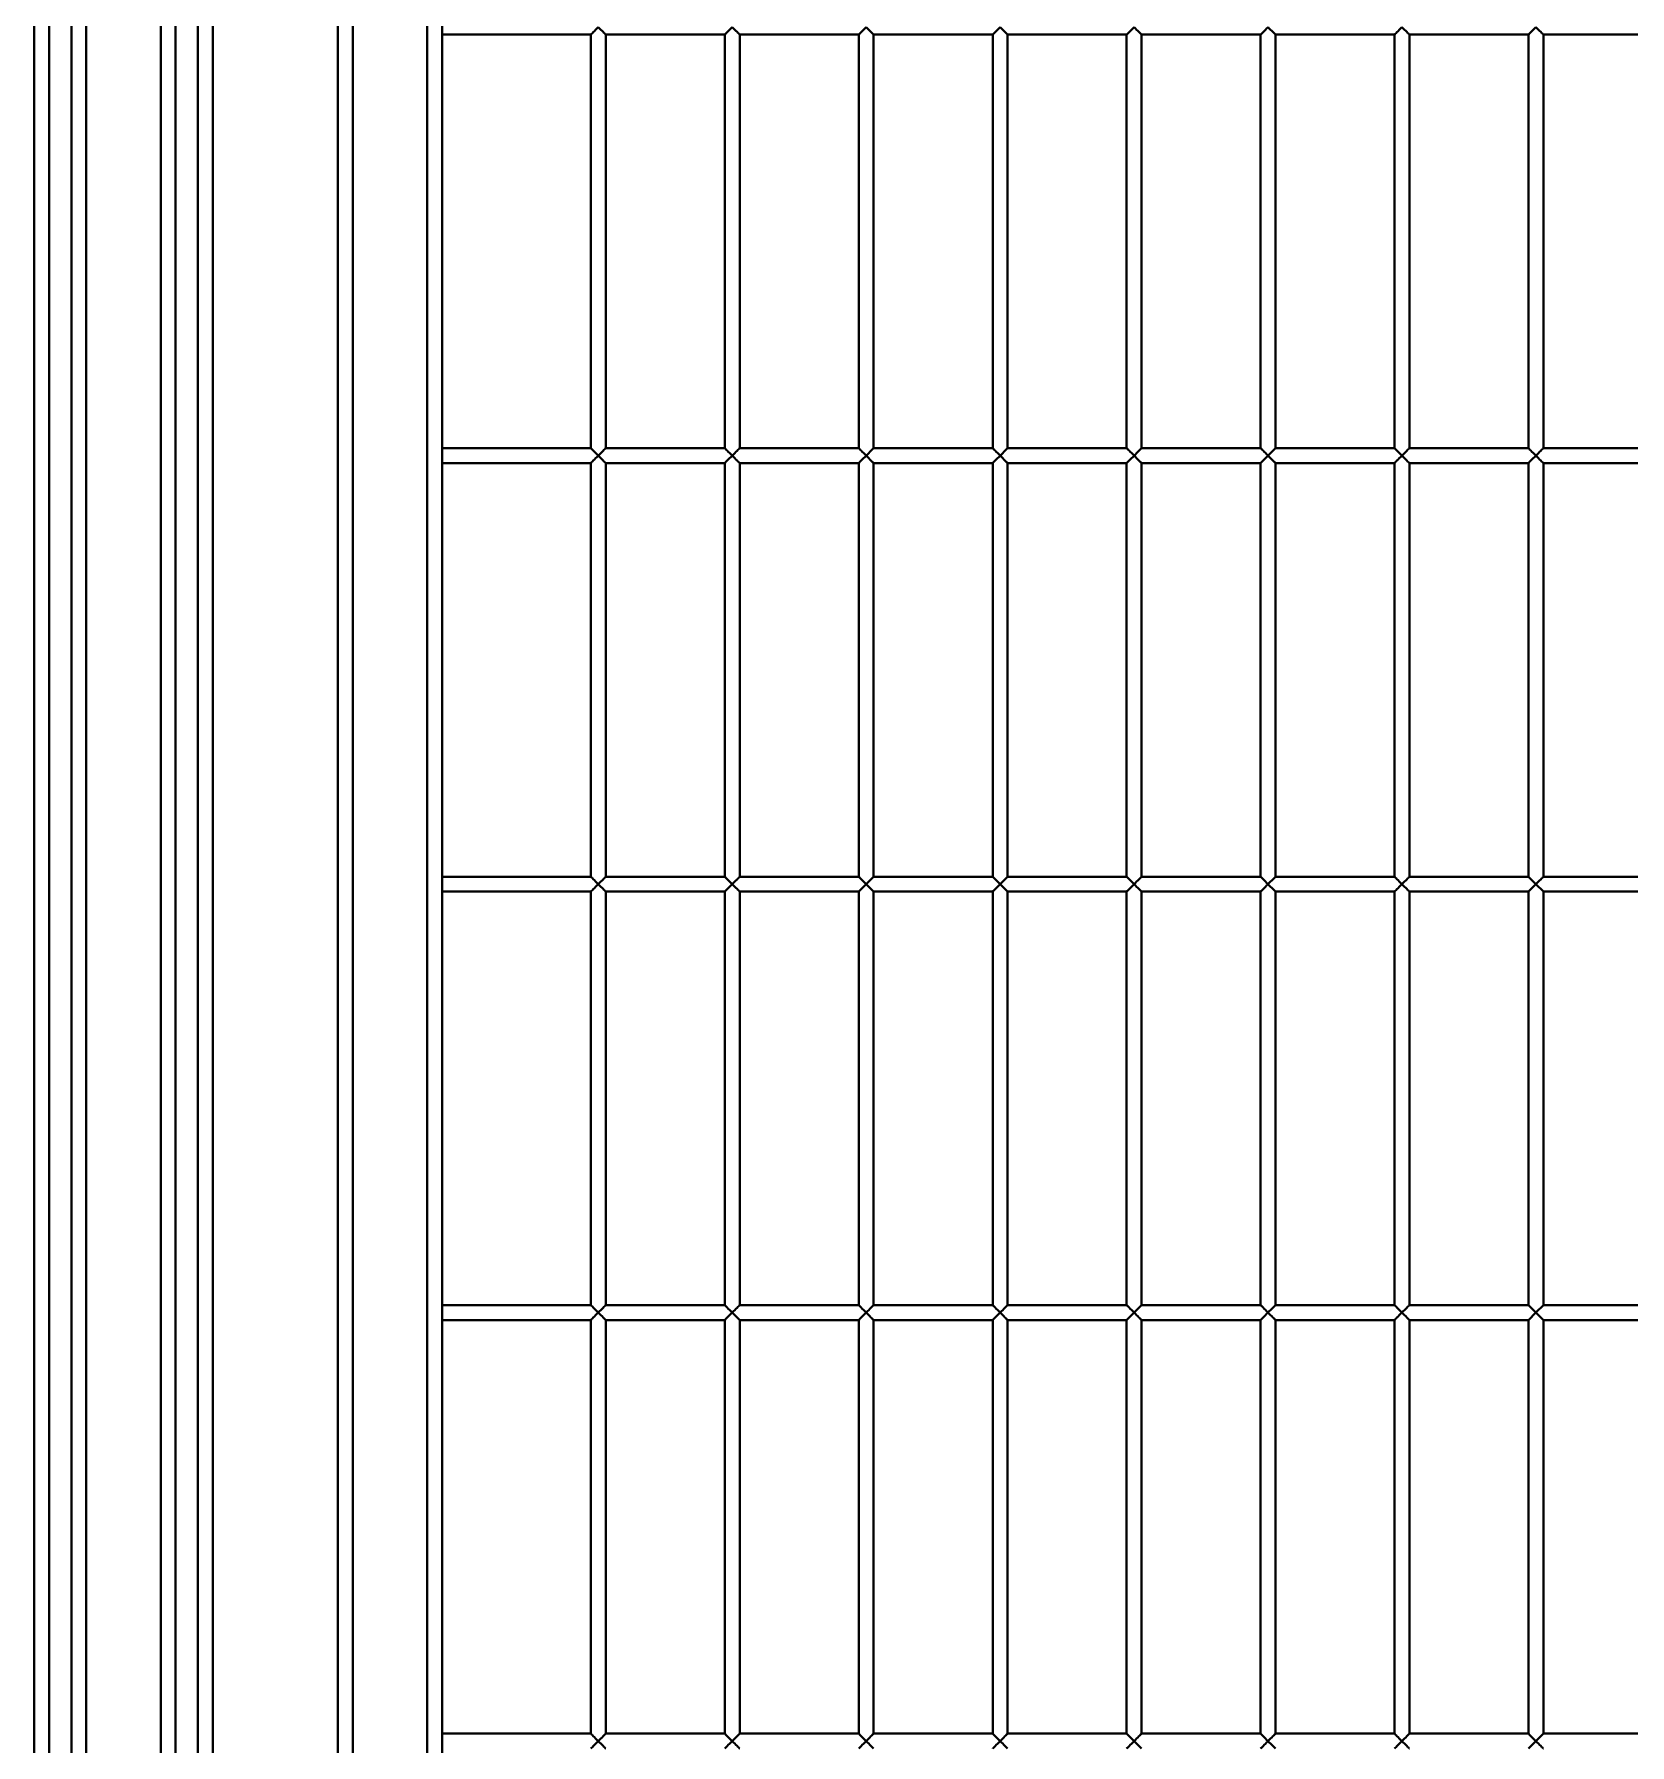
# Model space of a CAD drawing. Header units: millimetres. Extents: x 0 to 420, y 0 to 297.
# Drawn here: x 63.46 to 74.18, y 227.28 to 238.78 of the extents above; entities that cross this region are included whole.
import ezdxf

# ---------------------------------------------------------------- set-up
doc = ezdxf.new("R2010")
doc.units = ezdxf.units.MM

msp = doc.modelspace()

# ---------------------------------------------------------------- linework, layer by layer
at = {"color": 7, "linetype": 'Continuous', "lineweight": 40}
for p, q in [((63.4552, 215.8453), (63.4552, 255.8453)), ((63.5552, 255.8453), (63.5552, 215.8453)), ((64.5552, 215.8453), (64.5552, 255.8453)), ((64.6552, 255.8453), (64.6552, 215.8453)), ((63.8052, 253.8453), (63.8052, 217.8453)), ((64.3052, 217.8453), (64.3052, 253.8453)), ((65.4952, 217.8453), (65.4952, 253.8453)), ((63.7052, 217.9453), (63.7052, 253.7453)), ((64.4052, 253.7453), (64.4052, 217.9453)), ((65.5952, 253.7453), (65.5952, 217.9453)), ((66.0952, 218.4453), (66.0952, 253.2453)), ((66.1952, 253.1453), (66.1952, 218.5453)), ((66.1952, 238.7753), (67.1952, 238.7753)), ((67.1952, 238.7753), (67.1952, 235.9953)), ((67.2952, 235.9953), (67.2952, 238.7753)), ((67.2952, 238.7753), (68.0952, 238.7753)), ((68.0952, 238.7753), (68.0952, 235.9953)), ((68.1952, 235.9953), (68.1952, 238.7753)), ((68.1952, 238.7753), (68.9952, 238.7753)), ((68.9952, 238.7753), (68.9952, 235.9953)), ((69.0952, 235.9953), (69.0952, 238.7753)), ((69.0952, 238.7753), (69.8952, 238.7753)), ((69.8952, 238.7753), (69.8952, 235.9953)), ((69.9952, 238.7753), (70.7952, 238.7753)), ((69.9952, 235.9953), (69.9952, 238.7753)), ((70.7952, 238.7753), (70.7952, 235.9953)), ((70.8952, 238.7753), (71.6952, 238.7753)), ((70.8952, 235.9953), (70.8952, 238.7753)), ((71.6952, 238.7753), (71.6952, 235.9953)), ((71.7952, 238.7753), (72.5952, 238.7753)), ((71.7952, 235.9953), (71.7952, 238.7753)), ((72.5952, 238.7753), (72.5952, 235.9953)), ((72.6952, 238.7753), (73.4952, 238.7753)), ((72.6952, 235.9953), (72.6952, 238.7753)), ((73.4952, 238.7753), (73.4952, 235.9953)), ((73.5952, 235.9953), (73.5952, 238.7753)), ((73.5952, 238.7753), (74.3952, 238.7753)), ((67.1952, 235.9953), (66.1952, 235.9953)), ((68.0952, 235.9953), (67.2952, 235.9953)), ((68.9952, 235.9953), (68.1952, 235.9953)), ((69.8952, 235.9953), (69.0952, 235.9953)), ((70.7952, 235.9953), (69.9952, 235.9953)), ((71.6952, 235.9953), (70.8952, 235.9953)), ((72.5952, 235.9953), (71.7952, 235.9953)), ((73.4952, 235.9953), (72.6952, 235.9953)), ((74.3952, 235.9953), (73.5952, 235.9953)), ((66.1952, 235.8953), (67.1952, 235.8953)), ((67.1952, 235.8953), (67.1952, 233.1153)), ((67.2952, 235.8953), (68.0952, 235.8953)), ((67.2952, 233.1153), (67.2952, 235.8953)), ((68.0952, 235.8953), (68.0952, 233.1153)), ((68.1952, 235.8953), (68.9952, 235.8953)), ((68.1952, 233.1153), (68.1952, 235.8953)), ((68.9952, 235.8953), (68.9952, 233.1153)), ((69.0952, 233.1153), (69.0952, 235.8953)), ((69.0952, 235.8953), (69.8952, 235.8953)), ((69.8952, 235.8953), (69.8952, 233.1153)), ((69.9952, 233.1153), (69.9952, 235.8953)), ((69.9952, 235.8953), (70.7952, 235.8953)), ((70.7952, 235.8953), (70.7952, 233.1153)), ((70.8952, 235.8953), (71.6952, 235.8953)), ((70.8952, 233.1153), (70.8952, 235.8953)), ((71.6952, 235.8953), (71.6952, 233.1153)), ((71.7952, 233.1153), (71.7952, 235.8953)), ((71.7952, 235.8953), (72.5952, 235.8953)), ((72.5952, 235.8953), (72.5952, 233.1153)), ((72.6952, 233.1153), (72.6952, 235.8953)), ((72.6952, 235.8953), (73.4952, 235.8953)), ((73.4952, 235.8953), (73.4952, 233.1153)), ((73.5952, 235.8953), (74.3952, 235.8953)), ((73.5952, 233.1153), (73.5952, 235.8953)), ((67.1952, 233.1153), (66.1952, 233.1153)), ((68.0952, 233.1153), (67.2952, 233.1153)), ((68.9952, 233.1153), (68.1952, 233.1153)), ((69.8952, 233.1153), (69.0952, 233.1153)), ((70.7952, 233.1153), (69.9952, 233.1153)), ((71.6952, 233.1153), (70.8952, 233.1153)), ((72.5952, 233.1153), (71.7952, 233.1153)), ((73.4952, 233.1153), (72.6952, 233.1153)), ((73.4952, 233.1153), (73.5452, 233.0653)), ((73.5452, 233.0653), (73.4952, 233.0153)), ((73.5952, 233.0153), (73.5452, 233.0653)), ((74.3952, 233.1153), (73.5952, 233.1153)), ((66.1952, 233.0153), (67.1952, 233.0153)), ((67.1952, 233.0153), (67.1952, 230.2353)), ((67.2952, 230.2353), (67.2952, 233.0153)), ((67.2952, 233.0153), (68.0952, 233.0153)), ((68.0952, 233.0153), (68.0952, 230.2353)), ((68.1952, 233.0153), (68.9952, 233.0153)), ((68.1952, 230.2353), (68.1952, 233.0153)), ((68.9952, 233.0153), (68.9952, 230.2353)), ((69.0952, 230.2353), (69.0952, 233.0153)), ((69.0952, 233.0153), (69.8952, 233.0153)), ((69.8952, 233.0153), (69.8952, 230.2353)), ((69.9952, 233.0153), (70.7952, 233.0153)), ((69.9952, 230.2353), (69.9952, 233.0153)), ((70.7952, 233.0153), (70.7952, 230.2353)), ((70.8952, 233.0153), (71.6952, 233.0153)), ((70.8952, 230.2353), (70.8952, 233.0153)), ((71.6952, 233.0153), (71.6952, 230.2353)), ((71.7952, 230.2353), (71.7952, 233.0153)), ((71.7952, 233.0153), (72.5952, 233.0153)), ((72.5952, 233.0153), (72.5952, 230.2353)), ((72.6952, 233.0153), (73.4952, 233.0153)), ((72.6952, 230.2353), (72.6952, 233.0153)), ((73.4952, 233.0153), (73.4952, 230.2353)), ((73.5952, 230.2353), (73.5952, 233.0153)), ((73.5952, 233.0153), (74.3952, 233.0153)), ((67.1952, 230.2353), (66.1952, 230.2353)), ((68.0952, 230.2353), (67.2952, 230.2353)), ((68.9952, 230.2353), (68.1952, 230.2353)), ((69.8952, 230.2353), (69.0952, 230.2353)), ((70.7952, 230.2353), (69.9952, 230.2353)), ((71.6952, 230.2353), (70.8952, 230.2353)), ((72.5952, 230.2353), (71.7952, 230.2353)), ((73.4952, 230.2353), (72.6952, 230.2353)), ((73.4952, 230.2353), (73.5452, 230.1853)), ((73.5452, 230.1853), (73.4952, 230.1353)), ((73.5452, 230.1853), (73.5952, 230.2353)), ((74.3952, 230.2353), (73.5952, 230.2353)), ((66.1952, 230.1353), (67.1952, 230.1353)), ((67.1952, 230.1353), (67.1952, 227.3553)), ((67.2952, 227.3553), (67.2952, 230.1353)), ((67.2952, 230.1353), (68.0952, 230.1353)), ((68.0952, 230.1353), (68.0952, 227.3553)), ((68.1952, 230.1353), (68.9952, 230.1353)), ((68.1952, 227.3553), (68.1952, 230.1353)), ((68.9952, 230.1353), (68.9952, 227.3553)), ((69.0952, 227.3553), (69.0952, 230.1353)), ((69.0952, 230.1353), (69.8952, 230.1353)), ((69.8952, 230.1353), (69.8952, 227.3553)), ((69.9952, 230.1353), (70.7952, 230.1353)), ((69.9952, 227.3553), (69.9952, 230.1353)), ((70.7952, 230.1353), (70.7952, 227.3553)), ((70.8952, 230.1353), (71.6952, 230.1353)), ((70.8952, 227.3553), (70.8952, 230.1353)), ((71.6952, 230.1353), (71.6952, 227.3553)), ((71.7952, 227.3553), (71.7952, 230.1353)), ((71.7952, 230.1353), (72.5952, 230.1353)), ((72.5952, 230.1353), (72.5952, 227.3553)), ((72.6952, 227.3553), (72.6952, 230.1353)), ((72.6952, 230.1353), (73.4952, 230.1353)), ((73.4952, 230.1353), (73.4952, 227.3553)), ((73.5952, 227.3553), (73.5952, 230.1353)), ((73.5952, 230.1353), (74.3952, 230.1353)), ((67.1952, 227.3553), (66.1952, 227.3553)), ((68.0952, 227.3553), (67.2952, 227.3553)), ((68.9952, 227.3553), (68.1952, 227.3553)), ((69.8952, 227.3553), (69.0952, 227.3553)), ((70.7952, 227.3553), (69.9952, 227.3553)), ((71.6952, 227.3553), (70.8952, 227.3553)), ((72.5952, 227.3553), (71.7952, 227.3553)), ((73.4952, 227.3553), (72.6952, 227.3553)), ((74.3952, 227.3553), (73.5952, 227.3553)), ((73.5452, 227.3053), (73.4952, 227.2553))]:
    msp.add_line(p, q, dxfattribs=at)
at = {"color": 7, "linetype": 'Continuous', "lineweight": 40, "flags": 128}
for points in [[(67.2452, 238.8253), (67.236, 238.8161), (67.2272, 238.8073), (67.2189, 238.799), (67.2115, 238.7917), (67.2053, 238.7854), (67.2005, 238.7806), (67.1971, 238.7772), (67.1954, 238.7756), (67.1952, 238.7753)], [(67.2952, 238.7753), (67.2945, 238.7761), (67.2922, 238.7784), (67.2885, 238.782), (67.2835, 238.787), (67.2774, 238.7932), (67.2702, 238.8003), (67.2623, 238.8082), (67.2539, 238.8167), (67.2452, 238.8253)], [(68.1452, 238.8253), (68.136, 238.8161), (68.1272, 238.8073), (68.1189, 238.799), (68.1115, 238.7917), (68.1053, 238.7854), (68.1005, 238.7806), (68.0971, 238.7772), (68.0954, 238.7756), (68.0952, 238.7753)], [(68.1952, 238.7753), (68.1945, 238.7761), (68.1922, 238.7784), (68.1885, 238.782), (68.1835, 238.787), (68.1774, 238.7932), (68.1702, 238.8003), (68.1623, 238.8082), (68.1539, 238.8167), (68.1452, 238.8253)], [(69.0452, 238.8253), (69.036, 238.8161), (69.0272, 238.8073), (69.0189, 238.799), (69.0115, 238.7917), (69.0053, 238.7854), (69.0005, 238.7806), (68.9971, 238.7772), (68.9954, 238.7756), (68.9952, 238.7753)], [(69.0952, 238.7753), (69.0945, 238.7761), (69.0922, 238.7784), (69.0885, 238.782), (69.0835, 238.787), (69.0774, 238.7932), (69.0702, 238.8003), (69.0623, 238.8082), (69.0539, 238.8167), (69.0452, 238.8253)], [(69.9452, 238.8253), (69.936, 238.8161), (69.9272, 238.8073), (69.9189, 238.799), (69.9115, 238.7917), (69.9053, 238.7854), (69.9005, 238.7806), (69.8971, 238.7772), (69.8954, 238.7756), (69.8952, 238.7753)], [(69.9952, 238.7753), (69.9945, 238.7761), (69.9922, 238.7784), (69.9885, 238.782), (69.9835, 238.787), (69.9774, 238.7932), (69.9702, 238.8003), (69.9623, 238.8082), (69.9539, 238.8167), (69.9452, 238.8253)], [(70.8452, 238.8253), (70.836, 238.8161), (70.8272, 238.8073), (70.8189, 238.799), (70.8115, 238.7917), (70.8053, 238.7854), (70.8005, 238.7806), (70.7971, 238.7772), (70.7954, 238.7756), (70.7952, 238.7753)], [(70.8952, 238.7753), (70.8945, 238.7761), (70.8922, 238.7784), (70.8885, 238.782), (70.8835, 238.787), (70.8774, 238.7932), (70.8702, 238.8003), (70.8623, 238.8082), (70.8539, 238.8167), (70.8452, 238.8253)], [(71.7452, 238.8253), (71.736, 238.8161), (71.7272, 238.8073), (71.7189, 238.799), (71.7115, 238.7917), (71.7053, 238.7854), (71.7005, 238.7806), (71.6971, 238.7772), (71.6954, 238.7756), (71.6952, 238.7753)], [(71.7952, 238.7753), (71.7945, 238.7761), (71.7922, 238.7784), (71.7885, 238.782), (71.7835, 238.787), (71.7774, 238.7932), (71.7702, 238.8003), (71.7623, 238.8082), (71.7539, 238.8167), (71.7452, 238.8253)], [(72.6452, 238.8253), (72.636, 238.8161), (72.6272, 238.8073), (72.6189, 238.799), (72.6115, 238.7917), (72.6053, 238.7854), (72.6005, 238.7806), (72.5971, 238.7772), (72.5954, 238.7756), (72.5952, 238.7753)], [(72.6952, 238.7753), (72.6945, 238.7761), (72.6922, 238.7784), (72.6885, 238.782), (72.6835, 238.787), (72.6774, 238.7932), (72.6702, 238.8003), (72.6623, 238.8082), (72.6539, 238.8167), (72.6452, 238.8253)], [(73.5452, 238.8253), (73.536, 238.8161), (73.5272, 238.8073), (73.5189, 238.799), (73.5115, 238.7917), (73.5053, 238.7854), (73.5005, 238.7806), (73.4971, 238.7772), (73.4954, 238.7756), (73.4952, 238.7753)], [(73.5952, 238.7753), (73.5945, 238.7761), (73.5922, 238.7784), (73.5885, 238.782), (73.5835, 238.787), (73.5774, 238.7932), (73.5702, 238.8003), (73.5623, 238.8082), (73.5539, 238.8167), (73.5452, 238.8253)], [(67.1952, 235.9953), (67.1954, 235.9951), (67.1971, 235.9934), (67.2005, 235.9901), (67.2053, 235.9852), (67.2115, 235.979), (67.2189, 235.9717), (67.2272, 235.9634), (67.236, 235.9545), (67.2452, 235.9453)], [(67.2452, 235.9453), (67.236, 235.9361), (67.2272, 235.9273), (67.2189, 235.919), (67.2115, 235.9117), (67.2053, 235.9054), (67.2005, 235.9006), (67.1971, 235.8972), (67.1954, 235.8955), (67.1952, 235.8953)], [(67.2452, 235.9453), (67.2539, 235.954), (67.2623, 235.9624), (67.2702, 235.9703), (67.2774, 235.9775), (67.2835, 235.9836), (67.2885, 235.9886), (67.2922, 235.9923), (67.2945, 235.9946), (67.2952, 235.9953)], [(67.2952, 235.8953), (67.2945, 235.8961), (67.2922, 235.8984), (67.2885, 235.902), (67.2835, 235.907), (67.2774, 235.9132), (67.2702, 235.9203), (67.2623, 235.9282), (67.2539, 235.9367), (67.2452, 235.9453)], [(68.0952, 235.9953), (68.0954, 235.9951), (68.0971, 235.9934), (68.1005, 235.9901), (68.1053, 235.9852), (68.1115, 235.979), (68.1189, 235.9717), (68.1272, 235.9634), (68.136, 235.9545), (68.1452, 235.9453)], [(68.1452, 235.9453), (68.136, 235.9361), (68.1272, 235.9273), (68.1189, 235.919), (68.1115, 235.9117), (68.1053, 235.9054), (68.1005, 235.9006), (68.0971, 235.8972), (68.0954, 235.8955), (68.0952, 235.8953)], [(68.1452, 235.9453), (68.1539, 235.954), (68.1623, 235.9624), (68.1702, 235.9703), (68.1774, 235.9775), (68.1835, 235.9836), (68.1885, 235.9886), (68.1922, 235.9923), (68.1945, 235.9946), (68.1952, 235.9953)], [(68.1952, 235.8953), (68.1945, 235.8961), (68.1922, 235.8984), (68.1885, 235.902), (68.1835, 235.907), (68.1774, 235.9132), (68.1702, 235.9203), (68.1623, 235.9282), (68.1539, 235.9367), (68.1452, 235.9453)], [(68.9952, 235.9953), (68.9954, 235.9951), (68.9971, 235.9934), (69.0005, 235.9901), (69.0053, 235.9852), (69.0115, 235.979), (69.0189, 235.9717), (69.0272, 235.9634), (69.036, 235.9545), (69.0452, 235.9453)], [(69.0452, 235.9453), (69.036, 235.9361), (69.0272, 235.9273), (69.0189, 235.919), (69.0115, 235.9117), (69.0053, 235.9054), (69.0005, 235.9006), (68.9971, 235.8972), (68.9954, 235.8955), (68.9952, 235.8953)], [(69.0452, 235.9453), (69.0539, 235.954), (69.0623, 235.9624), (69.0702, 235.9703), (69.0774, 235.9775), (69.0835, 235.9836), (69.0885, 235.9886), (69.0922, 235.9923), (69.0945, 235.9946), (69.0952, 235.9953)], [(69.0952, 235.8953), (69.0945, 235.8961), (69.0922, 235.8984), (69.0885, 235.902), (69.0835, 235.907), (69.0774, 235.9132), (69.0702, 235.9203), (69.0623, 235.9282), (69.0539, 235.9367), (69.0452, 235.9453)], [(69.8952, 235.9953), (69.8954, 235.9951), (69.8971, 235.9934), (69.9005, 235.9901), (69.9053, 235.9852), (69.9115, 235.979), (69.9189, 235.9717), (69.9272, 235.9634), (69.936, 235.9545), (69.9452, 235.9453)], [(69.9452, 235.9453), (69.936, 235.9361), (69.9272, 235.9273), (69.9189, 235.919), (69.9115, 235.9117), (69.9053, 235.9054), (69.9005, 235.9006), (69.8971, 235.8972), (69.8954, 235.8955), (69.8952, 235.8953)], [(69.9452, 235.9453), (69.9539, 235.954), (69.9623, 235.9624), (69.9702, 235.9703), (69.9774, 235.9775), (69.9835, 235.9836), (69.9885, 235.9886), (69.9922, 235.9923), (69.9945, 235.9946), (69.9952, 235.9953)], [(69.9952, 235.8953), (69.9945, 235.8961), (69.9922, 235.8984), (69.9885, 235.902), (69.9835, 235.907), (69.9774, 235.9132), (69.9702, 235.9203), (69.9623, 235.9282), (69.9539, 235.9367), (69.9452, 235.9453)], [(70.7952, 235.9953), (70.7954, 235.9951), (70.7971, 235.9934), (70.8005, 235.9901), (70.8053, 235.9852), (70.8115, 235.979), (70.8189, 235.9717), (70.8272, 235.9634), (70.836, 235.9545), (70.8452, 235.9453)], [(70.8452, 235.9453), (70.836, 235.9361), (70.8272, 235.9273), (70.8189, 235.919), (70.8115, 235.9117), (70.8053, 235.9054), (70.8005, 235.9006), (70.7971, 235.8972), (70.7954, 235.8955), (70.7952, 235.8953)], [(70.8452, 235.9453), (70.8539, 235.954), (70.8623, 235.9624), (70.8702, 235.9703), (70.8774, 235.9775), (70.8835, 235.9836), (70.8885, 235.9886), (70.8922, 235.9923), (70.8945, 235.9946), (70.8952, 235.9953)], [(70.8952, 235.8953), (70.8945, 235.8961), (70.8922, 235.8984), (70.8885, 235.902), (70.8835, 235.907), (70.8774, 235.9132), (70.8702, 235.9203), (70.8623, 235.9282), (70.8539, 235.9367), (70.8452, 235.9453)], [(71.6952, 235.9953), (71.6954, 235.9951), (71.6971, 235.9934), (71.7005, 235.9901), (71.7053, 235.9852), (71.7115, 235.979), (71.7189, 235.9717), (71.7272, 235.9634), (71.736, 235.9545), (71.7452, 235.9453)], [(71.7452, 235.9453), (71.736, 235.9361), (71.7272, 235.9273), (71.7189, 235.919), (71.7115, 235.9117), (71.7053, 235.9054), (71.7005, 235.9006), (71.6971, 235.8972), (71.6954, 235.8955), (71.6952, 235.8953)], [(71.7452, 235.9453), (71.7539, 235.954), (71.7623, 235.9624), (71.7702, 235.9703), (71.7774, 235.9775), (71.7835, 235.9836), (71.7885, 235.9886), (71.7922, 235.9923), (71.7945, 235.9946), (71.7952, 235.9953)], [(71.7952, 235.8953), (71.7945, 235.8961), (71.7922, 235.8984), (71.7885, 235.902), (71.7835, 235.907), (71.7774, 235.9132), (71.7702, 235.9203), (71.7623, 235.9282), (71.7539, 235.9367), (71.7452, 235.9453)], [(72.5952, 235.9953), (72.5954, 235.9951), (72.5971, 235.9934), (72.6005, 235.9901), (72.6053, 235.9852), (72.6115, 235.979), (72.6189, 235.9717), (72.6272, 235.9634), (72.636, 235.9545), (72.6452, 235.9453)], [(72.6452, 235.9453), (72.636, 235.9361), (72.6272, 235.9273), (72.6189, 235.919), (72.6115, 235.9117), (72.6053, 235.9054), (72.6005, 235.9006), (72.5971, 235.8972), (72.5954, 235.8955), (72.5952, 235.8953)], [(72.6452, 235.9453), (72.6539, 235.954), (72.6623, 235.9624), (72.6702, 235.9703), (72.6774, 235.9775), (72.6835, 235.9836), (72.6885, 235.9886), (72.6922, 235.9923), (72.6945, 235.9946), (72.6952, 235.9953)], [(72.6952, 235.8953), (72.6945, 235.8961), (72.6922, 235.8984), (72.6885, 235.902), (72.6835, 235.907), (72.6774, 235.9132), (72.6702, 235.9203), (72.6623, 235.9282), (72.6539, 235.9367), (72.6452, 235.9453)], [(73.4952, 235.9953), (73.4954, 235.9951), (73.4971, 235.9934), (73.5005, 235.9901), (73.5053, 235.9852), (73.5115, 235.979), (73.5189, 235.9717), (73.5272, 235.9634), (73.536, 235.9545), (73.5452, 235.9453)], [(73.5452, 235.9453), (73.536, 235.9361), (73.5272, 235.9273), (73.5189, 235.919), (73.5115, 235.9117), (73.5053, 235.9054), (73.5005, 235.9006), (73.4971, 235.8972), (73.4954, 235.8955), (73.4952, 235.8953)], [(73.5452, 235.9453), (73.5539, 235.954), (73.5623, 235.9624), (73.5702, 235.9703), (73.5774, 235.9775), (73.5835, 235.9836), (73.5885, 235.9886), (73.5922, 235.9923), (73.5945, 235.9946), (73.5952, 235.9953)], [(73.5952, 235.8953), (73.5945, 235.8961), (73.5922, 235.8984), (73.5885, 235.902), (73.5835, 235.907), (73.5774, 235.9132), (73.5702, 235.9203), (73.5623, 235.9282), (73.5539, 235.9367), (73.5452, 235.9453)], [(67.1952, 233.1153), (67.1954, 233.1151), (67.1971, 233.1134), (67.2005, 233.1101), (67.2053, 233.1052), (67.2115, 233.099), (67.2189, 233.0917), (67.2272, 233.0834), (67.236, 233.0745), (67.2452, 233.0653)], [(67.2452, 233.0653), (67.236, 233.0561), (67.2272, 233.0473), (67.2189, 233.039), (67.2115, 233.0317), (67.2053, 233.0254), (67.2005, 233.0206), (67.1971, 233.0172), (67.1954, 233.0155), (67.1952, 233.0153)], [(67.2452, 233.0653), (67.2539, 233.074), (67.2623, 233.0824), (67.2702, 233.0903), (67.2774, 233.0975), (67.2835, 233.1036), (67.2885, 233.1086), (67.2922, 233.1123), (67.2945, 233.1146), (67.2952, 233.1153)], [(67.2952, 233.0153), (67.2945, 233.0161), (67.2922, 233.0184), (67.2885, 233.022), (67.2835, 233.027), (67.2774, 233.0332), (67.2702, 233.0403), (67.2623, 233.0482), (67.2539, 233.0567), (67.2452, 233.0653)], [(68.0952, 233.1153), (68.0954, 233.1151), (68.0971, 233.1134), (68.1005, 233.1101), (68.1053, 233.1052), (68.1115, 233.099), (68.1189, 233.0917), (68.1272, 233.0834), (68.136, 233.0745), (68.1452, 233.0653)], [(68.1452, 233.0653), (68.136, 233.0561), (68.1272, 233.0473), (68.1189, 233.039), (68.1115, 233.0317), (68.1053, 233.0254), (68.1005, 233.0206), (68.0971, 233.0172), (68.0954, 233.0155), (68.0952, 233.0153)], [(68.1452, 233.0653), (68.1539, 233.074), (68.1623, 233.0824), (68.1702, 233.0903), (68.1774, 233.0975), (68.1835, 233.1036), (68.1885, 233.1086), (68.1922, 233.1123), (68.1945, 233.1146), (68.1952, 233.1153)], [(68.1952, 233.0153), (68.1945, 233.0161), (68.1922, 233.0184), (68.1885, 233.022), (68.1835, 233.027), (68.1774, 233.0332), (68.1702, 233.0403), (68.1623, 233.0482), (68.1539, 233.0567), (68.1452, 233.0653)], [(68.9952, 233.1153), (68.9954, 233.1151), (68.9971, 233.1134), (69.0005, 233.1101), (69.0053, 233.1052), (69.0115, 233.099), (69.0189, 233.0917), (69.0272, 233.0834), (69.036, 233.0745), (69.0452, 233.0653)], [(69.0452, 233.0653), (69.036, 233.0561), (69.0272, 233.0473), (69.0189, 233.039), (69.0115, 233.0317), (69.0053, 233.0254), (69.0005, 233.0206), (68.9971, 233.0172), (68.9954, 233.0155), (68.9952, 233.0153)], [(69.0452, 233.0653), (69.0539, 233.074), (69.0623, 233.0824), (69.0702, 233.0903), (69.0774, 233.0975), (69.0835, 233.1036), (69.0885, 233.1086), (69.0922, 233.1123), (69.0945, 233.1146), (69.0952, 233.1153)], [(69.0952, 233.0153), (69.0945, 233.0161), (69.0922, 233.0184), (69.0885, 233.022), (69.0835, 233.027), (69.0774, 233.0332), (69.0702, 233.0403), (69.0623, 233.0482), (69.0539, 233.0567), (69.0452, 233.0653)], [(69.8952, 233.1153), (69.8954, 233.1151), (69.8971, 233.1134), (69.9005, 233.1101), (69.9053, 233.1052), (69.9115, 233.099), (69.9189, 233.0917), (69.9272, 233.0834), (69.936, 233.0745), (69.9452, 233.0653)], [(69.9452, 233.0653), (69.936, 233.0561), (69.9272, 233.0473), (69.9189, 233.039), (69.9115, 233.0317), (69.9053, 233.0254), (69.9005, 233.0206), (69.8971, 233.0172), (69.8954, 233.0155), (69.8952, 233.0153)], [(69.9452, 233.0653), (69.9539, 233.074), (69.9623, 233.0824), (69.9702, 233.0903), (69.9774, 233.0975), (69.9835, 233.1036), (69.9885, 233.1086), (69.9922, 233.1123), (69.9945, 233.1146), (69.9952, 233.1153)], [(69.9952, 233.0153), (69.9945, 233.0161), (69.9922, 233.0184), (69.9885, 233.022), (69.9835, 233.027), (69.9774, 233.0332), (69.9702, 233.0403), (69.9623, 233.0482), (69.9539, 233.0567), (69.9452, 233.0653)], [(70.7952, 233.1153), (70.7954, 233.1151), (70.7971, 233.1134), (70.8005, 233.1101), (70.8053, 233.1052), (70.8115, 233.099), (70.8189, 233.0917), (70.8272, 233.0834), (70.836, 233.0745), (70.8452, 233.0653)], [(70.8452, 233.0653), (70.836, 233.0561), (70.8272, 233.0473), (70.8189, 233.039), (70.8115, 233.0317), (70.8053, 233.0254), (70.8005, 233.0206), (70.7971, 233.0172), (70.7954, 233.0155), (70.7952, 233.0153)], [(70.8452, 233.0653), (70.8539, 233.074), (70.8623, 233.0824), (70.8702, 233.0903), (70.8774, 233.0975), (70.8835, 233.1036), (70.8885, 233.1086), (70.8922, 233.1123), (70.8945, 233.1146), (70.8952, 233.1153)], [(70.8952, 233.0153), (70.8945, 233.0161), (70.8922, 233.0184), (70.8885, 233.022), (70.8835, 233.027), (70.8774, 233.0332), (70.8702, 233.0403), (70.8623, 233.0482), (70.8539, 233.0567), (70.8452, 233.0653)], [(71.6952, 233.1153), (71.6954, 233.1151), (71.6971, 233.1134), (71.7005, 233.1101), (71.7053, 233.1052), (71.7115, 233.099), (71.7189, 233.0917), (71.7272, 233.0834), (71.736, 233.0745), (71.7452, 233.0653)], [(71.7452, 233.0653), (71.736, 233.0561), (71.7272, 233.0473), (71.7189, 233.039), (71.7115, 233.0317), (71.7053, 233.0254), (71.7005, 233.0206), (71.6971, 233.0172), (71.6954, 233.0155), (71.6952, 233.0153)], [(71.7452, 233.0653), (71.7539, 233.074), (71.7623, 233.0824), (71.7702, 233.0903), (71.7774, 233.0975), (71.7835, 233.1036), (71.7885, 233.1086), (71.7922, 233.1123), (71.7945, 233.1146), (71.7952, 233.1153)], [(71.7952, 233.0153), (71.7945, 233.0161), (71.7922, 233.0184), (71.7885, 233.022), (71.7835, 233.027), (71.7774, 233.0332), (71.7702, 233.0403), (71.7623, 233.0482), (71.7539, 233.0567), (71.7452, 233.0653)], [(72.5952, 233.1153), (72.5954, 233.1151), (72.5971, 233.1134), (72.6005, 233.1101), (72.6053, 233.1052), (72.6115, 233.099), (72.6189, 233.0917), (72.6272, 233.0834), (72.636, 233.0745), (72.6452, 233.0653)], [(72.6452, 233.0653), (72.636, 233.0561), (72.6272, 233.0473), (72.6189, 233.039), (72.6115, 233.0317), (72.6053, 233.0254), (72.6005, 233.0206), (72.5971, 233.0172), (72.5954, 233.0155), (72.5952, 233.0153)], [(72.6452, 233.0653), (72.6539, 233.074), (72.6623, 233.0824), (72.6702, 233.0903), (72.6774, 233.0975), (72.6835, 233.1036), (72.6885, 233.1086), (72.6922, 233.1123), (72.6945, 233.1146), (72.6952, 233.1153)], [(72.6952, 233.0153), (72.6945, 233.0161), (72.6922, 233.0184), (72.6885, 233.022), (72.6835, 233.027), (72.6774, 233.0332), (72.6702, 233.0403), (72.6623, 233.0482), (72.6539, 233.0567), (72.6452, 233.0653)], [(73.5452, 233.0653), (73.5539, 233.074), (73.5623, 233.0824), (73.5702, 233.0903), (73.5774, 233.0975), (73.5835, 233.1036), (73.5885, 233.1086), (73.5922, 233.1123), (73.5945, 233.1146), (73.5952, 233.1153)], [(67.1952, 230.2353), (67.1954, 230.2351), (67.1971, 230.2334), (67.2005, 230.2301), (67.2053, 230.2252), (67.2115, 230.219), (67.2189, 230.2117), (67.2272, 230.2034), (67.236, 230.1945), (67.2452, 230.1853)], [(67.2452, 230.1853), (67.236, 230.1761), (67.2272, 230.1673), (67.2189, 230.159), (67.2115, 230.1517), (67.2053, 230.1454), (67.2005, 230.1406), (67.1971, 230.1372), (67.1954, 230.1355), (67.1952, 230.1353)], [(67.2452, 230.1853), (67.2539, 230.194), (67.2623, 230.2024), (67.2702, 230.2103), (67.2774, 230.2175), (67.2835, 230.2236), (67.2885, 230.2286), (67.2922, 230.2323), (67.2945, 230.2346), (67.2952, 230.2353)], [(67.2952, 230.1353), (67.2945, 230.1361), (67.2922, 230.1384), (67.2885, 230.142), (67.2835, 230.147), (67.2774, 230.1532), (67.2702, 230.1603), (67.2623, 230.1682), (67.2539, 230.1767), (67.2452, 230.1853)], [(68.0952, 230.2353), (68.0954, 230.2351), (68.0971, 230.2334), (68.1005, 230.2301), (68.1053, 230.2252), (68.1115, 230.219), (68.1189, 230.2117), (68.1272, 230.2034), (68.136, 230.1945), (68.1452, 230.1853)], [(68.1452, 230.1853), (68.136, 230.1761), (68.1272, 230.1673), (68.1189, 230.159), (68.1115, 230.1517), (68.1053, 230.1454), (68.1005, 230.1406), (68.0971, 230.1372), (68.0954, 230.1355), (68.0952, 230.1353)], [(68.1452, 230.1853), (68.1539, 230.194), (68.1623, 230.2024), (68.1702, 230.2103), (68.1774, 230.2175), (68.1835, 230.2236), (68.1885, 230.2286), (68.1922, 230.2323), (68.1945, 230.2346), (68.1952, 230.2353)], [(68.1952, 230.1353), (68.1945, 230.1361), (68.1922, 230.1384), (68.1885, 230.142), (68.1835, 230.147), (68.1774, 230.1532), (68.1702, 230.1603), (68.1623, 230.1682), (68.1539, 230.1767), (68.1452, 230.1853)], [(68.9952, 230.2353), (68.9954, 230.2351), (68.9971, 230.2334), (69.0005, 230.2301), (69.0053, 230.2252), (69.0115, 230.219), (69.0189, 230.2117), (69.0272, 230.2034), (69.036, 230.1945), (69.0452, 230.1853)], [(69.0452, 230.1853), (69.036, 230.1761), (69.0272, 230.1673), (69.0189, 230.159), (69.0115, 230.1517), (69.0053, 230.1454), (69.0005, 230.1406), (68.9971, 230.1372), (68.9954, 230.1355), (68.9952, 230.1353)], [(69.0452, 230.1853), (69.0539, 230.194), (69.0623, 230.2024), (69.0702, 230.2103), (69.0774, 230.2175), (69.0835, 230.2236), (69.0885, 230.2286), (69.0922, 230.2323), (69.0945, 230.2346), (69.0952, 230.2353)], [(69.0952, 230.1353), (69.0945, 230.1361), (69.0922, 230.1384), (69.0885, 230.142), (69.0835, 230.147), (69.0774, 230.1532), (69.0702, 230.1603), (69.0623, 230.1682), (69.0539, 230.1767), (69.0452, 230.1853)], [(69.8952, 230.2353), (69.8954, 230.2351), (69.8971, 230.2334), (69.9005, 230.2301), (69.9053, 230.2252), (69.9115, 230.219), (69.9189, 230.2117), (69.9272, 230.2034), (69.936, 230.1945), (69.9452, 230.1853)], [(69.9452, 230.1853), (69.936, 230.1761), (69.9272, 230.1673), (69.9189, 230.159), (69.9115, 230.1517), (69.9053, 230.1454), (69.9005, 230.1406), (69.8971, 230.1372), (69.8954, 230.1355), (69.8952, 230.1353)], [(69.9452, 230.1853), (69.9539, 230.194), (69.9623, 230.2024), (69.9702, 230.2103), (69.9774, 230.2175), (69.9835, 230.2236), (69.9885, 230.2286), (69.9922, 230.2323), (69.9945, 230.2346), (69.9952, 230.2353)], [(69.9952, 230.1353), (69.9945, 230.1361), (69.9922, 230.1384), (69.9885, 230.142), (69.9835, 230.147), (69.9774, 230.1532), (69.9702, 230.1603), (69.9623, 230.1682), (69.9539, 230.1767), (69.9452, 230.1853)], [(70.7952, 230.2353), (70.7954, 230.2351), (70.7971, 230.2334), (70.8005, 230.2301), (70.8053, 230.2252), (70.8115, 230.219), (70.8189, 230.2117), (70.8272, 230.2034), (70.836, 230.1945), (70.8452, 230.1853)], [(70.8452, 230.1853), (70.836, 230.1761), (70.8272, 230.1673), (70.8189, 230.159), (70.8115, 230.1517), (70.8053, 230.1454), (70.8005, 230.1406), (70.7971, 230.1372), (70.7954, 230.1355), (70.7952, 230.1353)], [(70.8452, 230.1853), (70.8539, 230.194), (70.8623, 230.2024), (70.8702, 230.2103), (70.8774, 230.2175), (70.8835, 230.2236), (70.8885, 230.2286), (70.8922, 230.2323), (70.8945, 230.2346), (70.8952, 230.2353)], [(70.8952, 230.1353), (70.8945, 230.1361), (70.8922, 230.1384), (70.8885, 230.142), (70.8835, 230.147), (70.8774, 230.1532), (70.8702, 230.1603), (70.8623, 230.1682), (70.8539, 230.1767), (70.8452, 230.1853)], [(71.6952, 230.2353), (71.6954, 230.2351), (71.6971, 230.2334), (71.7005, 230.2301), (71.7053, 230.2252), (71.7115, 230.219), (71.7189, 230.2117), (71.7272, 230.2034), (71.736, 230.1945), (71.7452, 230.1853)], [(71.7452, 230.1853), (71.736, 230.1761), (71.7272, 230.1673), (71.7189, 230.159), (71.7115, 230.1517), (71.7053, 230.1454), (71.7005, 230.1406), (71.6971, 230.1372), (71.6954, 230.1355), (71.6952, 230.1353)], [(71.7452, 230.1853), (71.7539, 230.194), (71.7623, 230.2024), (71.7702, 230.2103), (71.7774, 230.2175), (71.7835, 230.2236), (71.7885, 230.2286), (71.7922, 230.2323), (71.7945, 230.2346), (71.7952, 230.2353)], [(71.7952, 230.1353), (71.7945, 230.1361), (71.7922, 230.1384), (71.7885, 230.142), (71.7835, 230.147), (71.7774, 230.1532), (71.7702, 230.1603), (71.7623, 230.1682), (71.7539, 230.1767), (71.7452, 230.1853)], [(72.5952, 230.2353), (72.5954, 230.2351), (72.5971, 230.2334), (72.6005, 230.2301), (72.6053, 230.2252), (72.6115, 230.219), (72.6189, 230.2117), (72.6272, 230.2034), (72.636, 230.1945), (72.6452, 230.1853)], [(72.6452, 230.1853), (72.636, 230.1761), (72.6272, 230.1673), (72.6189, 230.159), (72.6115, 230.1517), (72.6053, 230.1454), (72.6005, 230.1406), (72.5971, 230.1372), (72.5954, 230.1355), (72.5952, 230.1353)], [(72.6452, 230.1853), (72.6539, 230.194), (72.6623, 230.2024), (72.6702, 230.2103), (72.6774, 230.2175), (72.6835, 230.2236), (72.6885, 230.2286), (72.6922, 230.2323), (72.6945, 230.2346), (72.6952, 230.2353)], [(72.6952, 230.1353), (72.6945, 230.1361), (72.6922, 230.1384), (72.6885, 230.142), (72.6835, 230.147), (72.6774, 230.1532), (72.6702, 230.1603), (72.6623, 230.1682), (72.6539, 230.1767), (72.6452, 230.1853)], [(73.5952, 230.1353), (73.5945, 230.1361), (73.5922, 230.1384), (73.5885, 230.142), (73.5835, 230.147), (73.5774, 230.1532), (73.5702, 230.1603), (73.5623, 230.1682), (73.5539, 230.1767), (73.5452, 230.1853)], [(67.1952, 227.3553), (67.1954, 227.3551), (67.1971, 227.3534), (67.2005, 227.3501), (67.2053, 227.3452), (67.2115, 227.339), (67.2189, 227.3317), (67.2272, 227.3234), (67.236, 227.3145), (67.2452, 227.3053)], [(67.2452, 227.3053), (67.2539, 227.314), (67.2623, 227.3224), (67.2702, 227.3303), (67.2774, 227.3375), (67.2835, 227.3436), (67.2885, 227.3486), (67.2922, 227.3523), (67.2945, 227.3546), (67.2952, 227.3553)], [(68.0952, 227.3553), (68.0954, 227.3551), (68.0971, 227.3534), (68.1005, 227.3501), (68.1053, 227.3452), (68.1115, 227.339), (68.1189, 227.3317), (68.1272, 227.3234), (68.136, 227.3145), (68.1452, 227.3053)], [(68.1452, 227.3053), (68.1539, 227.314), (68.1623, 227.3224), (68.1702, 227.3303), (68.1774, 227.3375), (68.1835, 227.3436), (68.1885, 227.3486), (68.1922, 227.3523), (68.1945, 227.3546), (68.1952, 227.3553)], [(68.9952, 227.3553), (68.9954, 227.3551), (68.9971, 227.3534), (69.0005, 227.3501), (69.0053, 227.3452), (69.0115, 227.339), (69.0189, 227.3317), (69.0272, 227.3234), (69.036, 227.3145), (69.0452, 227.3053)], [(69.0452, 227.3053), (69.0539, 227.314), (69.0623, 227.3224), (69.0702, 227.3303), (69.0774, 227.3375), (69.0835, 227.3436), (69.0885, 227.3486), (69.0922, 227.3523), (69.0945, 227.3546), (69.0952, 227.3553)], [(69.8952, 227.3553), (69.8954, 227.3551), (69.8971, 227.3534), (69.9005, 227.3501), (69.9053, 227.3452), (69.9115, 227.339), (69.9189, 227.3317), (69.9272, 227.3234), (69.936, 227.3145), (69.9452, 227.3053)], [(69.9452, 227.3053), (69.9539, 227.314), (69.9623, 227.3224), (69.9702, 227.3303), (69.9774, 227.3375), (69.9835, 227.3436), (69.9885, 227.3486), (69.9922, 227.3523), (69.9945, 227.3546), (69.9952, 227.3553)], [(70.7952, 227.3553), (70.7954, 227.3551), (70.7971, 227.3534), (70.8005, 227.3501), (70.8053, 227.3452), (70.8115, 227.339), (70.8189, 227.3317), (70.8272, 227.3234), (70.836, 227.3145), (70.8452, 227.3053)], [(70.8452, 227.3053), (70.8539, 227.314), (70.8623, 227.3224), (70.8702, 227.3303), (70.8774, 227.3375), (70.8835, 227.3436), (70.8885, 227.3486), (70.8922, 227.3523), (70.8945, 227.3546), (70.8952, 227.3553)], [(71.6952, 227.3553), (71.6954, 227.3551), (71.6971, 227.3534), (71.7005, 227.3501), (71.7053, 227.3452), (71.7115, 227.339), (71.7189, 227.3317), (71.7272, 227.3234), (71.736, 227.3145), (71.7452, 227.3053)], [(71.7452, 227.3053), (71.7539, 227.314), (71.7623, 227.3224), (71.7702, 227.3303), (71.7774, 227.3375), (71.7835, 227.3436), (71.7885, 227.3486), (71.7922, 227.3523), (71.7945, 227.3546), (71.7952, 227.3553)], [(72.5952, 227.3553), (72.5954, 227.3551), (72.5971, 227.3534), (72.6005, 227.3501), (72.6053, 227.3452), (72.6115, 227.339), (72.6189, 227.3317), (72.6272, 227.3234), (72.636, 227.3145), (72.6452, 227.3053)], [(72.6452, 227.3053), (72.6539, 227.314), (72.6623, 227.3224), (72.6702, 227.3303), (72.6774, 227.3375), (72.6835, 227.3436), (72.6885, 227.3486), (72.6922, 227.3523), (72.6945, 227.3546), (72.6952, 227.3553)], [(73.4952, 227.3553), (73.4954, 227.3551), (73.4971, 227.3534), (73.5005, 227.3501), (73.5053, 227.3452), (73.5115, 227.339), (73.5189, 227.3317), (73.5272, 227.3234), (73.536, 227.3145), (73.5452, 227.3053)], [(73.5452, 227.3053), (73.5539, 227.314), (73.5623, 227.3224), (73.5702, 227.3303), (73.5774, 227.3375), (73.5835, 227.3436), (73.5885, 227.3486), (73.5922, 227.3523), (73.5945, 227.3546), (73.5952, 227.3553)], [(67.2452, 227.3053), (67.236, 227.2961), (67.2272, 227.2873), (67.2189, 227.279), (67.2115, 227.2717), (67.2053, 227.2654), (67.2005, 227.2606), (67.1971, 227.2572), (67.1954, 227.2555), (67.1952, 227.2553)], [(67.2952, 227.2553), (67.2945, 227.2561), (67.2922, 227.2584), (67.2885, 227.262), (67.2835, 227.267), (67.2774, 227.2732), (67.2702, 227.2803), (67.2623, 227.2882), (67.2539, 227.2967), (67.2452, 227.3053)], [(68.1452, 227.3053), (68.136, 227.2961), (68.1272, 227.2873), (68.1189, 227.279), (68.1115, 227.2717), (68.1053, 227.2654), (68.1005, 227.2606), (68.0971, 227.2572), (68.0954, 227.2555), (68.0952, 227.2553)], [(68.1952, 227.2553), (68.1945, 227.2561), (68.1922, 227.2584), (68.1885, 227.262), (68.1835, 227.267), (68.1774, 227.2732), (68.1702, 227.2803), (68.1623, 227.2882), (68.1539, 227.2967), (68.1452, 227.3053)], [(69.0452, 227.3053), (69.036, 227.2961), (69.0272, 227.2873), (69.0189, 227.279), (69.0115, 227.2717), (69.0053, 227.2654), (69.0005, 227.2606), (68.9971, 227.2572), (68.9954, 227.2555), (68.9952, 227.2553)], [(69.0952, 227.2553), (69.0945, 227.2561), (69.0922, 227.2584), (69.0885, 227.262), (69.0835, 227.267), (69.0774, 227.2732), (69.0702, 227.2803), (69.0623, 227.2882), (69.0539, 227.2967), (69.0452, 227.3053)], [(69.9452, 227.3053), (69.936, 227.2961), (69.9272, 227.2873), (69.9189, 227.279), (69.9115, 227.2717), (69.9053, 227.2654), (69.9005, 227.2606), (69.8971, 227.2572), (69.8954, 227.2555), (69.8952, 227.2553)], [(69.9952, 227.2553), (69.9945, 227.2561), (69.9922, 227.2584), (69.9885, 227.262), (69.9835, 227.267), (69.9774, 227.2732), (69.9702, 227.2803), (69.9623, 227.2882), (69.9539, 227.2967), (69.9452, 227.3053)], [(70.8452, 227.3053), (70.836, 227.2961), (70.8272, 227.2873), (70.8189, 227.279), (70.8115, 227.2717), (70.8053, 227.2654), (70.8005, 227.2606), (70.7971, 227.2572), (70.7954, 227.2555), (70.7952, 227.2553)], [(70.8952, 227.2553), (70.8945, 227.2561), (70.8922, 227.2584), (70.8885, 227.262), (70.8835, 227.267), (70.8774, 227.2732), (70.8702, 227.2803), (70.8623, 227.2882), (70.8539, 227.2967), (70.8452, 227.3053)], [(71.7452, 227.3053), (71.736, 227.2961), (71.7272, 227.2873), (71.7189, 227.279), (71.7115, 227.2717), (71.7053, 227.2654), (71.7005, 227.2606), (71.6971, 227.2572), (71.6954, 227.2555), (71.6952, 227.2553)], [(71.7952, 227.2553), (71.7945, 227.2561), (71.7922, 227.2584), (71.7885, 227.262), (71.7835, 227.267), (71.7774, 227.2732), (71.7702, 227.2803), (71.7623, 227.2882), (71.7539, 227.2967), (71.7452, 227.3053)], [(72.6452, 227.3053), (72.636, 227.2961), (72.6272, 227.2873), (72.6189, 227.279), (72.6115, 227.2717), (72.6053, 227.2654), (72.6005, 227.2606), (72.5971, 227.2572), (72.5954, 227.2555), (72.5952, 227.2553)], [(72.6952, 227.2553), (72.6945, 227.2561), (72.6922, 227.2584), (72.6885, 227.262), (72.6835, 227.267), (72.6774, 227.2732), (72.6702, 227.2803), (72.6623, 227.2882), (72.6539, 227.2967), (72.6452, 227.3053)], [(73.5952, 227.2553), (73.5945, 227.2561), (73.5922, 227.2584), (73.5885, 227.262), (73.5835, 227.267), (73.5774, 227.2732), (73.5702, 227.2803), (73.5623, 227.2882), (73.5539, 227.2967), (73.5452, 227.3053)]]:
    msp.add_lwpolyline(points, dxfattribs=at)

doc.saveas('drawing.dxf')
